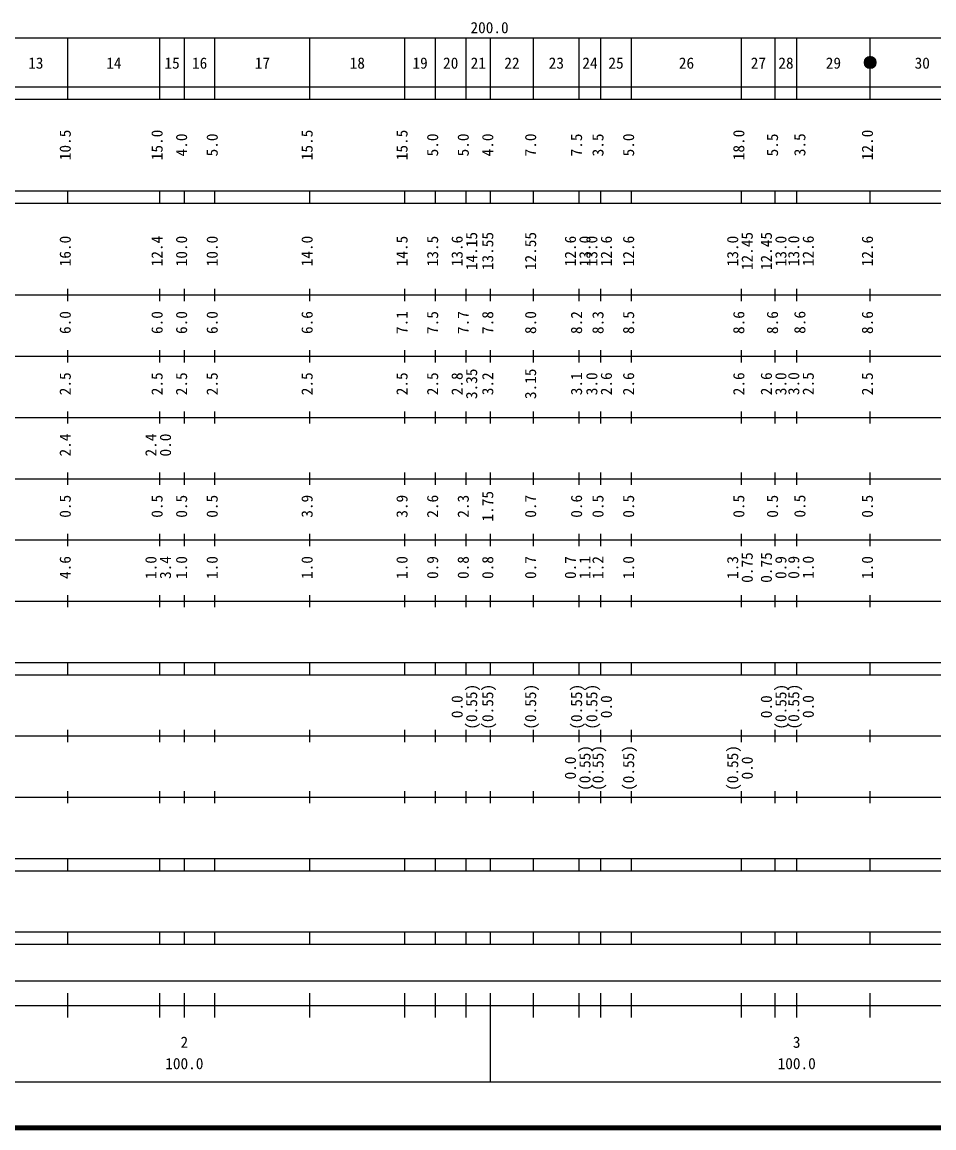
# Model space of a CAD drawing. Units: millimetres on the paper, enlarged 1000 times. Extents: x 40000 to 680000, y 20000 to 380000.
# Drawn here: x 191508 to 340404, y 20000 to 200558 of the extents above; entities that cross this region are included whole.
import ezdxf
from ezdxf.enums import TextEntityAlignment as Align

# ---------------------------------------------------------------- set-up
doc = ezdxf.new("R2010")
doc.units = ezdxf.units.MM
doc.header["$LTSCALE"] = 1000
for name, color, linetype, lineweight in [('M-TTL', 7, 'Continuous', 13), ('M-TTL-BAND', 7, 'Continuous', 25), ('M-TTL-LINE', 7, 'Continuous', 50)]:
    doc.layers.add(name, color=color, linetype=linetype, lineweight=lineweight)
doc.styles.add('ＭＳ ゴシック', font='')
doc.styles.get('ＭＳ ゴシック').set_extended_font_data('MS Gothic')

msp = doc.modelspace()

# ---------------------------------------------------------------- linework, layer by layer
at = {"layer": 'M-TTL', "color": 2, "lineweight": 140}
msp.add_line((40000, 20000), (680000, 20000), dxfattribs=at)
at = {"layer": 'M-TTL'}
for centre, radius in [((330000, 193975), 1000), ((330000, 193975), 900), ((330000, 193975), 800), ((330000, 193975), 700), ((330000, 193975), 600), ((330000, 193975), 500), ((330000, 193970), 400), ((330000, 193975), 300), ((330000, 193967), 200)]:
    msp.add_circle(centre, radius, dxfattribs=at)
at = {"layer": 'M-TTL-BAND'}
for p, q in [((68000, 198000), (579000, 198000)), ((199000, 188000), (199000, 198000)), ((214000, 188000), (214000, 198000)), ((218000, 188000), (218000, 198000)), ((223000, 188000), (223000, 198000)), ((238500, 188000), (238500, 198000)), ((254000, 188000), (254000, 198000)), ((259000, 188000), (259000, 198000)), ((264000, 188000), (264000, 198000)), ((268000, 188000), (268000, 198000)), ((275000, 188000), (275000, 198000)), ((282500, 188000), (282500, 198000)), ((286000, 188000), (286000, 198000)), ((291000, 188000), (291000, 198000)), ((309000, 188000), (309000, 198000)), ((314500, 188000), (314500, 198000)), ((318000, 188000), (318000, 198000)), ((330000, 188000), (330000, 198000)), ((40000, 190000), (579000, 190000)), ((40000, 188000), (579000, 188000)), ((40000, 173000), (579000, 173000)), ((199000, 171000), (199000, 173000)), ((214000, 171000), (214000, 173000)), ((218000, 171000), (218000, 173000)), ((223000, 171000), (223000, 173000)), ((238500, 171000), (238500, 173000)), ((254000, 171000), (254000, 173000)), ((259000, 171000), (259000, 173000)), ((264000, 171000), (264000, 173000)), ((268000, 171000), (268000, 173000)), ((275000, 171000), (275000, 173000)), ((282500, 171000), (282500, 173000)), ((286000, 171000), (286000, 173000)), ((291000, 171000), (291000, 173000)), ((309000, 171000), (309000, 173000)), ((314500, 171000), (314500, 173000)), ((318000, 171000), (318000, 173000)), ((330000, 171000), (330000, 173000)), ((40000, 171000), (579000, 171000)), ((40000, 156000), (579000, 156000)), ((199000, 155000), (199000, 157000)), ((214000, 155000), (214000, 157000)), ((218000, 155000), (218000, 157000)), ((223000, 155000), (223000, 157000)), ((238500, 155000), (238500, 157000)), ((254000, 155000), (254000, 157000)), ((259000, 155000), (259000, 157000)), ((264000, 155000), (264000, 157000)), ((268000, 155000), (268000, 157000)), ((275000, 155000), (275000, 157000)), ((282500, 155000), (282500, 157000)), ((286000, 155000), (286000, 157000)), ((291000, 155000), (291000, 157000)), ((309000, 155000), (309000, 157000)), ((314500, 155000), (314500, 157000)), ((318000, 155000), (318000, 157000)), ((330000, 155000), (330000, 157000)), ((199000, 145000), (199000, 147000)), ((214000, 145000), (214000, 147000)), ((218000, 145000), (218000, 147000)), ((223000, 145000), (223000, 147000)), ((238500, 145000), (238500, 147000)), ((254000, 145000), (254000, 147000)), ((259000, 145000), (259000, 147000)), ((264000, 145000), (264000, 147000)), ((268000, 145000), (268000, 147000)), ((275000, 145000), (275000, 147000)), ((282500, 145000), (282500, 147000)), ((286000, 145000), (286000, 147000)), ((291000, 145000), (291000, 147000)), ((309000, 145000), (309000, 147000)), ((314500, 145000), (314500, 147000)), ((318000, 145000), (318000, 147000)), ((330000, 145000), (330000, 147000)), ((46000, 146000), (579000, 146000)), ((52000, 136000), (579000, 136000)), ((199000, 135000), (199000, 137000)), ((214000, 135000), (214000, 137000)), ((218000, 135000), (218000, 137000)), ((223000, 135000), (223000, 137000)), ((238500, 135000), (238500, 137000)), ((254000, 135000), (254000, 137000)), ((259000, 135000), (259000, 137000)), ((264000, 135000), (264000, 137000)), ((268000, 135000), (268000, 137000)), ((275000, 135000), (275000, 137000)), ((282500, 135000), (282500, 137000)), ((286000, 135000), (286000, 137000)), ((291000, 135000), (291000, 137000)), ((309000, 135000), (309000, 137000)), ((314500, 135000), (314500, 137000)), ((318000, 135000), (318000, 137000)), ((330000, 135000), (330000, 137000)), ((199000, 125000), (199000, 127000)), ((214000, 125000), (214000, 127000)), ((218000, 125000), (218000, 127000)), ((223000, 125000), (223000, 127000)), ((238500, 125000), (238500, 127000)), ((254000, 125000), (254000, 127000)), ((259000, 125000), (259000, 127000)), ((264000, 125000), (264000, 127000)), ((268000, 125000), (268000, 127000)), ((275000, 125000), (275000, 127000)), ((282500, 125000), (282500, 127000)), ((286000, 125000), (286000, 127000)), ((291000, 125000), (291000, 127000)), ((309000, 125000), (309000, 127000)), ((314500, 125000), (314500, 127000)), ((318000, 125000), (318000, 127000)), ((330000, 125000), (330000, 127000)), ((46000, 126000), (579000, 126000)), ((52000, 116000), (579000, 116000)), ((199000, 115000), (199000, 117000)), ((214000, 115000), (214000, 117000)), ((218000, 115000), (218000, 117000)), ((223000, 115000), (223000, 117000)), ((238500, 115000), (238500, 117000)), ((254000, 115000), (254000, 117000)), ((259000, 115000), (259000, 117000)), ((264000, 115000), (264000, 117000)), ((268000, 115000), (268000, 117000)), ((275000, 115000), (275000, 117000)), ((282500, 115000), (282500, 117000)), ((286000, 115000), (286000, 117000)), ((291000, 115000), (291000, 117000)), ((309000, 115000), (309000, 117000)), ((314500, 115000), (314500, 117000)), ((318000, 115000), (318000, 117000)), ((330000, 115000), (330000, 117000)), ((199000, 105000), (199000, 107000)), ((214000, 105000), (214000, 107000)), ((218000, 105000), (218000, 107000)), ((223000, 105000), (223000, 107000)), ((238500, 105000), (238500, 107000)), ((254000, 105000), (254000, 107000)), ((259000, 105000), (259000, 107000)), ((264000, 105000), (264000, 107000)), ((268000, 105000), (268000, 107000)), ((275000, 105000), (275000, 107000)), ((282500, 105000), (282500, 107000)), ((286000, 105000), (286000, 107000)), ((291000, 105000), (291000, 107000)), ((309000, 105000), (309000, 107000)), ((314500, 105000), (314500, 107000)), ((318000, 105000), (318000, 107000)), ((330000, 105000), (330000, 107000)), ((46000, 106000), (579000, 106000)), ((40000, 96000), (579000, 96000)), ((199000, 94000), (199000, 96000)), ((214000, 94000), (214000, 96000)), ((218000, 94000), (218000, 96000)), ((223000, 94000), (223000, 96000)), ((238500, 94000), (238500, 96000)), ((254000, 94000), (254000, 96000)), ((259000, 94000), (259000, 96000)), ((264000, 94000), (264000, 96000)), ((268000, 94000), (268000, 96000)), ((275000, 94000), (275000, 96000)), ((282500, 94000), (282500, 96000)), ((286000, 94000), (286000, 96000)), ((291000, 94000), (291000, 96000)), ((309000, 94000), (309000, 96000)), ((314500, 94000), (314500, 96000)), ((318000, 94000), (318000, 96000)), ((330000, 94000), (330000, 96000)), ((40000, 94000), (579000, 94000)), ((199000, 83000), (199000, 85000)), ((214000, 83000), (214000, 85000)), ((218000, 83000), (218000, 85000)), ((223000, 83000), (223000, 85000)), ((238500, 83000), (238500, 85000)), ((254000, 83000), (254000, 85000)), ((259000, 83000), (259000, 85000)), ((264000, 83000), (264000, 85000)), ((268000, 83000), (268000, 85000)), ((275000, 83000), (275000, 85000)), ((282500, 83000), (282500, 85000)), ((286000, 83000), (286000, 85000)), ((291000, 83000), (291000, 85000)), ((309000, 83000), (309000, 85000)), ((314500, 83000), (314500, 85000)), ((318000, 83000), (318000, 85000)), ((330000, 83000), (330000, 85000)), ((49000, 84000), (579000, 84000)), ((199000, 73000), (199000, 75000)), ((214000, 73000), (214000, 75000)), ((218000, 73000), (218000, 75000)), ((223000, 73000), (223000, 75000)), ((238500, 73000), (238500, 75000)), ((254000, 73000), (254000, 75000)), ((259000, 73000), (259000, 75000)), ((264000, 73000), (264000, 75000)), ((268000, 73000), (268000, 75000)), ((275000, 73000), (275000, 75000)), ((282500, 73000), (282500, 75000)), ((286000, 73000), (286000, 75000)), ((291000, 73000), (291000, 75000)), ((309000, 73000), (309000, 75000)), ((314500, 73000), (314500, 75000)), ((318000, 73000), (318000, 75000)), ((330000, 73000), (330000, 75000)), ((40000, 74000), (579000, 74000)), ((40000, 64000), (579000, 64000)), ((199000, 62000), (199000, 64000)), ((214000, 62000), (214000, 64000)), ((218000, 62000), (218000, 64000)), ((223000, 62000), (223000, 64000)), ((238500, 62000), (238500, 64000)), ((254000, 62000), (254000, 64000)), ((259000, 62000), (259000, 64000)), ((264000, 62000), (264000, 64000)), ((268000, 62000), (268000, 64000)), ((275000, 62000), (275000, 64000)), ((282500, 62000), (282500, 64000)), ((286000, 62000), (286000, 64000)), ((291000, 62000), (291000, 64000)), ((309000, 62000), (309000, 64000)), ((314500, 62000), (314500, 64000)), ((318000, 62000), (318000, 64000)), ((330000, 62000), (330000, 64000)), ((40000, 62000), (579000, 62000)), ((40000, 52000), (579000, 52000)), ((199000, 50000), (199000, 52000)), ((214000, 50000), (214000, 52000)), ((218000, 50000), (218000, 52000)), ((223000, 50000), (223000, 52000)), ((238500, 50000), (238500, 52000)), ((254000, 50000), (254000, 52000)), ((259000, 50000), (259000, 52000)), ((264000, 50000), (264000, 52000)), ((268000, 50000), (268000, 52000)), ((275000, 50000), (275000, 52000)), ((282500, 50000), (282500, 52000)), ((286000, 50000), (286000, 52000)), ((291000, 50000), (291000, 52000)), ((309000, 50000), (309000, 52000)), ((314500, 50000), (314500, 52000)), ((318000, 50000), (318000, 52000)), ((330000, 50000), (330000, 52000)), ((40000, 50000), (579000, 50000)), ((71000, 44000), (560500, 44000)), ((199000, 38000), (199000, 42000)), ((214000, 38000), (214000, 42000)), ((218000, 38000), (218000, 42000)), ((223000, 38000), (223000, 42000)), ((238500, 38000), (238500, 42000)), ((254000, 38000), (254000, 42000)), ((259000, 38000), (259000, 42000)), ((264000, 38000), (264000, 42000)), ((268000, 27500), (268000, 42000)), ((275000, 38000), (275000, 42000)), ((282500, 38000), (282500, 42000)), ((286000, 38000), (286000, 42000)), ((291000, 38000), (291000, 42000)), ((309000, 38000), (309000, 42000)), ((314500, 38000), (314500, 42000)), ((318000, 38000), (318000, 42000)), ((330000, 38000), (330000, 42000)), ((40000, 40000), (579000, 40000)), ((68000, 27500), (579000, 27500))]:
    msp.add_line(p, q, dxfattribs=at)
at = {"layer": 'M-TTL-LINE', "lineweight": 13}
msp.add_circle((330000, 193975), 100, dxfattribs=at)

# ---------------------------------------------------------------- texts
at = {"layer": 'M-TTL-BAND', "style": 'ＭＳ ゴシック'}
for s, p in [('200.0', (267844, 198195)), ('13', (193750, 192405)), ('14', (206500, 192405)), ('15', (216000, 192405)), ('16', (220500, 192405)), ('17', (230750, 192405)), ('18', (246250, 192405)), ('19', (256500, 192405)), ('20', (261500, 192405)), ('21', (266000, 192405)), ('22', (271500, 192405)), ('23', (278750, 192405)), ('24', (284250, 192405)), ('25', (288500, 192405)), ('26', (300000, 192405)), ('27', (311750, 192405)), ('28', (316250, 192405)), ('29', (324000, 192405)), ('30', (338500, 192405)), ('2', (218000, 32523)), ('3', (318000, 32523)), ('100.0', (218000, 29033)), ('100.0', (318000, 29033))]:
    msp.add_text(s, height=1833, dxfattribs=at).set_placement(p, align=Align.BOTTOM_CENTER)
for s, p in [('10.5', (200000, 180500)), ('15.0', (215000, 180500)), ('15.5', (239500, 180500)), ('15.5', (255000, 180500)), ('18.0', (310000, 180500)), ('12.0', (331000, 180500)), ('4.0', (219000, 180500)), ('5.0', (224000, 180500)), ('5.0', (260000, 180500)), ('5.0', (265000, 180500)), ('4.0', (269000, 180500)), ('7.0', (276000, 180500)), ('7.5', (283500, 180500)), ('3.5', (287000, 180500)), ('5.0', (292000, 180500)), ('5.5', (315500, 180500)), ('3.5', (319971, 180526)), ('14.15', (266370, 163174)), ('13.55', (269000, 163174)), ('12.55', (276000, 163174)), ('12.45', (311370, 163174)), ('12.45', (314500, 163174)), ('16.0', (200000, 163174)), ('12.4', (215000, 163174)), ('10.0', (219000, 163174)), ('10.0', (224000, 163174)), ('14.0', (239500, 163174)), ('14.5', (255000, 163174)), ('13.5', (260000, 163174)), ('13.6', (264000, 163174)), ('12.6', (282500, 163174)), ('13.0', (284870, 163174)), ('13.0', (286000, 163174)), ('12.6', (288370, 163174)), ('12.6', (292000, 163174)), ('13.0', (309000, 163174)), ('13.0', (316870, 163174)), ('13.0', (318971, 163200)), ('12.6', (321341, 163200)), ('12.6', (331000, 163174)), ('6.0', (200000, 151500)), ('6.0', (215000, 151500)), ('6.0', (219000, 151500)), ('6.0', (224000, 151500)), ('6.6', (239500, 151500)), ('7.1', (255000, 151500)), ('7.5', (260000, 151500)), ('7.7', (265000, 151500)), ('7.8', (269000, 151500)), ('8.0', (276000, 151500)), ('8.2', (283500, 151500)), ('8.3', (287000, 151500)), ('8.5', (292000, 151500)), ('8.6', (310000, 151500)), ('8.6', (315500, 151500)), ('8.6', (319971, 151526)), ('8.6', (331000, 151500)), ('2.5', (200000, 141500)), ('2.5', (215000, 141500)), ('2.5', (219000, 141500)), ('2.5', (224000, 141500)), ('2.5', (239500, 141500)), ('2.5', (255000, 141500)), ('2.5', (260000, 141500)), ('2.8', (264000, 141500)), ('3.35', (266370, 141500)), ('3.2', (269000, 141500)), ('3.15', (276000, 141500)), ('3.1', (283500, 141500)), ('3.0', (286000, 141500)), ('2.6', (288370, 141500)), ('2.6', (292000, 141500)), ('2.6', (310000, 141500)), ('2.6', (314500, 141500)), ('3.0', (316870, 141500)), ('3.0', (318971, 141526)), ('2.5', (321341, 141526)), ('2.5', (331000, 141500)), ('2.4', (200000, 131500)), ('2.4', (214000, 131500)), ('0.0', (216370, 131500)), ('0.5', (200000, 121500)), ('0.5', (215000, 121500)), ('0.5', (219000, 121500)), ('0.5', (224000, 121500)), ('3.9', (239500, 121500)), ('3.9', (255000, 121500)), ('2.6', (260000, 121500)), ('2.3', (265000, 121500)), ('1.75', (269000, 121500)), ('0.7', (276000, 121500)), ('0.6', (283500, 121500)), ('0.5', (287000, 121500)), ('0.5', (292000, 121500)), ('0.5', (310000, 121500)), ('0.5', (315500, 121500)), ('0.5', (319971, 121526)), ('0.5', (331000, 121500)), ('0.75', (311370, 111500)), ('0.75', (314500, 111500)), ('4.6', (200000, 111500)), ('1.0', (214000, 111500)), ('3.4', (216370, 111500)), ('1.0', (219000, 111500)), ('1.0', (224000, 111500)), ('1.0', (239500, 111500)), ('1.0', (255000, 111500)), ('0.9', (260000, 111500)), ('0.8', (265000, 111500)), ('0.8', (269000, 111500)), ('0.7', (276000, 111500)), ('0.7', (282500, 111500)), ('1.1', (284870, 111500)), ('1.2', (287000, 111500)), ('1.0', (292000, 111500)), ('1.3', (309000, 111500)), ('0.9', (316870, 111500)), ('0.9', (318971, 111526)), ('1.0', (321341, 111526)), ('1.0', (331000, 111500)), ('(0.55)', (266370, 88764)), ('(0.55)', (269000, 88764)), ('(0.55)', (276000, 88764)), ('(0.55)', (283500, 88764)), ('(0.55)', (286000, 88764)), ('(0.55)', (316870, 88764)), ('(0.55)', (318971, 88790)), ('0.0', (264000, 88764)), ('0.0', (288370, 88764)), ('0.0', (314500, 88764)), ('0.0', (321341, 88790)), ('(0.55)', (284870, 78764)), ('(0.55)', (287000, 78764)), ('(0.55)', (292000, 78764)), ('(0.55)', (309000, 78764)), ('0.0', (282500, 78764)), ('0.0', (311370, 78764))]:
    msp.add_text(s, height=1833, rotation=90, dxfattribs=at).set_placement(p, align=Align.BOTTOM_CENTER)

doc.saveas('drawing.dxf')
